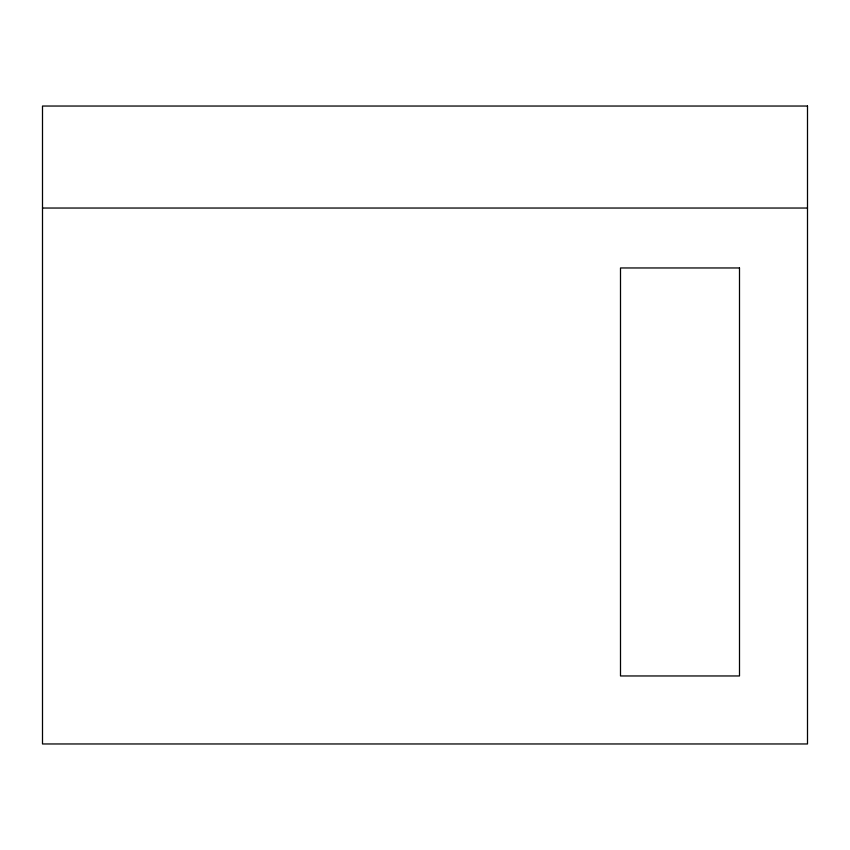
<?xml version="1.0" encoding="UTF-8"?>
<svg xmlns="http://www.w3.org/2000/svg" width="850" height="850" viewBox="0 0 850 850"><rect width="100%" height="100%" fill="white"/><g stroke="black" fill="none" stroke-linecap="round" stroke-linejoin="round"><path stroke-width="1.27" d="M42.5 208.038L807.5 208.038M807.5 106.037L42.5 106.037L42.5 743.963L807.5 743.963L807.5 106.037M739.5 267.962L620.5 267.962L620.5 675.963L739.5 675.963L739.5 267.962"/></g></svg>
